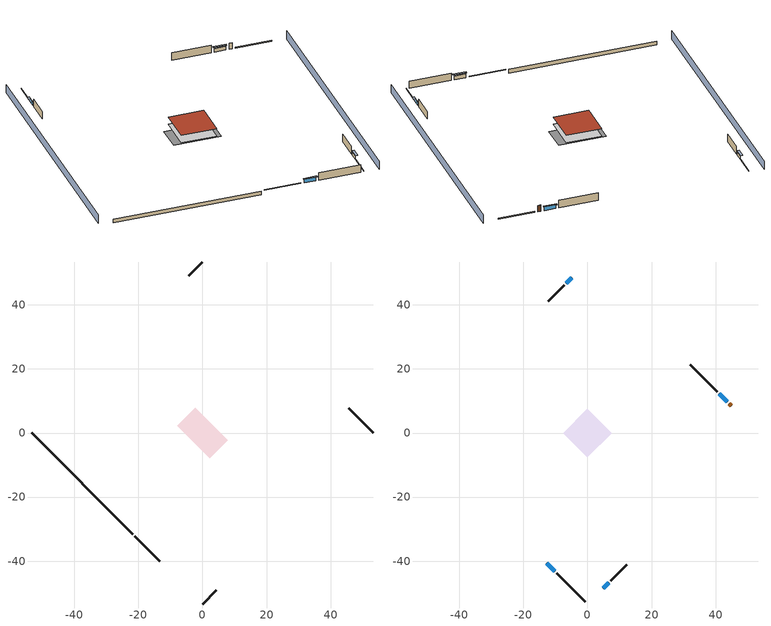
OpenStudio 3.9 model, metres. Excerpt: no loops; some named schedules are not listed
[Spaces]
crawlspace - vented 1
 floor foundation (Slab1 construction): -7.88,2.26 -2.26,7.88 7.88,-2.26 2.26,-7.88 z-0.91
 wall outside (RimJoist1 construction): -21.18,-32.19 -13.38,-39.99 z0.3:0.61
 wall outside (RimJoist2 construction): 0,53.37 -4.33,49.04 z0.3:0.61
 wall outside (RimJoist3 construction): 53.37,0 45.57,7.8 z0.3:0.61
 wall outside (RimJoist4 construction): 0,-53.37 4.33,-49.04 z0.3:0.61
 wall foundation (FoundationWall1 construction): -53.37,0 -21.84,-31.53 z-0.91:0.3
conditioned space 1
 floor to crawlspace - vented 1 (Floor1 construction): -7.55,0 0,7.55 7.55,0 0,-7.55 z0.3
 wall outside (Wall1 construction): -9.57,-43.8 -0.66,-52.71 z0.3:2.74
 wall outside (Wall2 construction): -7.29,46.09 -12.24,41.13 z0.3:2.74
 wall outside (Wall3 construction): 40.46,12.91 32.08,21.29 z0.3:2.74
 wall outside (Wall4 construction): 7.29,-46.09 12.24,-41.13 z0.3:2.74
 wall outside (AdiabaticWallConstruction): -12.72,-40.65 -10.23,-43.14 / 43.61,9.76 41.12,12.25 z0.3:1.49; -4.99,48.38 -6.63,46.74 / 4.99,-48.38 6.63,-46.74 z0.3:1.31
 wall outside (AdiabaticWallConstruction 1): 44.91,8.46 44.27,9.11 z0.3:2.34
 window (WindowConstruction): -12.72,-40.65 -10.23,-43.14 z0.3:1.49
 window (WindowConstruction 1): -4.99,48.38 -6.63,46.74 z0.3:1.31
 window (WindowConstruction 2): 43.61,9.76 41.12,12.25 z0.3:1.49
 window (WindowConstruction 3): 4.99,-48.38 6.63,-46.74 z0.3:1.31
 door (Door): 44.91,8.46 44.27,9.11 z0.3:2.34
 roof outside (Roof1 construction): 0,7.55 -7.55,0 0,-7.55 7.55,0 z2.74
shading: 3.23,-56.6 56.6,-3.23 / -3.23,56.6 -56.6,3.23 z0:2.74; -10.02,-43.36 -12.94,-40.43 -13.37,-40.86 -10.45,-43.79 z1.8; -6.84,46.53 -4.77,48.6 -5.2,49.03 -7.27,46.96 z1.62; 40.9,12.47 43.82,9.55 44.26,9.98 41.33,12.9 z1.8; 6.84,-46.53 4.77,-48.6 5.2,-49.03 7.27,-46.96 z1.62
[Site]
Portland Intl Arpt_OR: Latitude {deg}=45.59; Longitude {deg}=-122.6; Time Zone {hr}=-8; Elevation {m}=33; Terrain=Suburbs; Keep Site Location Information=Yes
[Site:GroundTemperature:Shallow]
10.2558, 8.96328, 8.85977, 9.47314, 11.9355, 14.3863, 16.5111, 17.8571, 17.9714, 16.8767, 14.8061, 12.4304
[Site:WaterMainsTemperature]
Calculation Method=Schedule; Temperature Schedule=mains temperature schedule
[Building]
Building 1
[Material] Roughness=Rough
Name | Thickness {m} | Conductivity {W/m-K} | Density {kg/m3} | Specific Heat {J/kg-K} | Thermal Absorptance | Solar Absorptance | Visible Absorptance
slate or tile shingles | 0.01905 | 0.840978 | 1899.972 | 799.717 | 0.9 | 0.75 | 0.75
roof rigid ins | 0.103632 | 0.029427 | 32.04 | 1214.23 | 0.9 | 0.7 | 0.7
osb sheathing 0.75 in. | 0.01905 | 0.115458 | 512.64 | 1214.23 | 0.9 | 0.7 | 0.7
roof stud and cavity | 0.2032 | 0.0470591 | 78.34581 | 1123.46 | 0.9 | 0.7 | 0.7
gypsum board | 0.0127 | 0.160291 | 801 | 837.4 | 0.9 | 0.6 | 0.6
wood siding | 0.0254 | 0.102417 | 544.68 | 1172.36 | 0.9 | 0.85 | 0.85
osb sheathing 0.5 in. | 0.0127 | 0.115458 | 512.64 | 1214.23 | 0.9 | 0.7 | 0.7
wall stud and cavity | 0.1397 | 0.550994 | 139.0536 | 1170.24 | 0.9 | 0.7 | 0.7
rim joist stud and cavity | 0.0508 | 0.178688 | 50.32683 | 1063.81 | 0.9 | 0.6 | 0.6
floor stud and cavity | 0.1397 | 0.923637 | 92.3553 | 1139.71 | 0.9 | 0.7 | 0.7
floor covering | 0.0127 | 0.0433444 | 54.468 | 1339.84 | 0.9 | 0.6 | 0.6
concrete 8.0 in. | 0.2032 | 1.803125 | 2242.8 | 837.4 | 0.9 | 0.7 | 0.7
soil 0.5 in. | 0.0127 | 1.3848 | 1842.3 | 418.7 | 0.9 | 0.7 | 0.7
wood siding 1; wood siding 2 | 0.0254 | 0.102417 | 544.68 | 1172.36
wall rigid ins | 0.512978 | 0.029427 | 32.04 | 1214.23 | 0.9 | 0.7 | 0.7
wall stud and cavity 1 | 0.0889 | 0.380278 | 52.3479 | 1209.89 | 0.9 | 0.7 | 0.7
door material | 0.04445 | 0.0612267 | 512.64 | 1214.23 | 0.9 | 0.7 | 0.7
wall stud and cavity 2 | 0.0889 | 0.391764 | 83.0341 | 1211.67 | 0.9 | 0.7 | 0.7
furniture material conditioned space 1 | 0.1524 | 0.115458 | 640.8 | 1214.23 | 0.9 | 0.6 | 0.6
[Construction]
Roof1 construction: slate or tile shingles, roof rigid ins, osb sheathing 0.75 in., roof stud and cavity, gypsum board
Wall1 construction; Wall2 construction; Wall3 construction; Wall4 construction: wood siding, osb sheathing 0.5 in., wall stud and cavity, gypsum board
RimJoist1 construction; RimJoist2 construction; RimJoist3 construction; RimJoist4 construction: wood siding, rim joist stud and cavity
Floor1 construction: floor stud and cavity, osb sheathing 0.75 in., floor covering
FoundationWall1 construction: concrete 8.0 in.
Slab1 construction: soil 0.5 in.
WindowConstruction; WindowConstruction 1; WindowConstruction 2; WindowConstruction 3: WindowMaterial
AdiabaticWallConstruction: wood siding 1, wall rigid ins, wall stud and cavity 1, gypsum board
Door: door material
AdiabaticWallConstruction 1: wood siding 2, wall rigid ins, wall stud and cavity 1, gypsum board
PartitionWallConstruction: gypsum board, wall stud and cavity 2, gypsum board
furniture construction conditioned space 1: furniture material conditioned space 1
[WindowMaterial:SimpleGlazingSystem]
WindowMaterial: U-Factor {W/m2-K}=4.76952; Solar Heat Gain Coefficient=0.63
[ThermalZone] Multiplier=1; Use Ideal Air Loads=No
Name | Volume {m3} | Thermostat
conditioned space | 278.185 | conditioned space temperature setpoint
crawlspace - vented | 139.092
[Sizing:Zone]
crawlspace - vented: Zone Cooling Design Supply Air Temperature Input Method=SupplyAirTemperature; Zone Cooling Design Supply Air Temperature {C}=14; Zone Cooling Design Supply Air Temperature Difference {deltaC}=11.11; Zone Heating Design Supply Air Temperature Input Method=SupplyAirTemperature; Zone Heating Design Supply Air Temperature {C}=40; Zone Heating Design Supply Air Temperature Difference {deltaC}=11.11; Zone Cooling Design Supply Air Humidity Ratio {kg-H2O/kg-air}=0.0085; Zone Heating Design Supply Air Humidity Ratio {kg-H2O/kg-air}=0.008; Cooling Design Air Flow Method=DesignDay; Heating Design Air Flow Method=DesignDay; Account for Dedicated Outdoor Air System=No; Dedicated Outdoor Air System Control Strategy=NeutralSupplyAir; Dedicated Outdoor Air Low Setpoint Temperature for Design {C}=autosize; Dedicated Outdoor Air High Setpoint Temperature for Design {C}=autosize; Zone Load Sizing Method=Sensible Load Only No Latent Load; Zone Latent Cooling Design Supply Air Humidity Ratio Input Method=HumidityRatioDifference; Zone Cooling Design Supply Air Humidity Ratio Difference {kgWater/kgDryAir}=0.005; Zone Latent Heating Design Supply Air Humidity Ratio Input Method=HumidityRatioDifference; Zone Humidification Design Supply Air Humidity Ratio Difference {kgWater/kgDryAir}=0.005; Sizing Option=Coincident
[Space]
Name | Thermal Zone | Volume {m3}
conditioned space 1 | conditioned space | 278.185
crawlspace - vented 1 | crawlspace - vented | 139.092
[ThermostatSetpoint:DualSetpoint]
conditioned space temperature setpoint: Heating Setpoint Temperature Schedule=heating setpoint; Cooling Setpoint Temperature Schedule=cooling setpoint; Temperature Difference Between Cutout And Setpoint {deltaC}=0
[Foundation:Kiva]
Foundation Kiva 1: Initial Indoor Air Temperature {C}=8.24991; Wall Height Above Grade {m}=0.3048; Wall Depth Below Slab {m}=0.2032
[Foundation:Kiva:Settings]
Soil Conductivity {W/m-K}=1.3848; Soil Density {kg/m3}=1842.3; Soil Specific Heat {J/kg-K}=418.7; Ground Solar Absorptivity=0.9; Ground Thermal Absorptivity=0.9; Ground Surface Roughness {m}=0.03; Far-Field Width {m}=40; Deep-Ground Boundary Condition=ZeroFlux; Deep-Ground Depth {m}=40; Minimum Cell Dimension {m}=0.2; Maximum Cell Growth Coefficient=3; Simulation Timestep=Timestep
[SurfaceProperty:ExposedFoundationPerimeter]
Slab1: Exposed Perimeter Calculation Method=TotalExposedPerimeter; Total Exposed Perimeter {m}=44.59224
[SurfaceProperty:IncidentSolarMultiplier] Incident Solar Multiplier=1; Incident Solar Multiplier Schedule=trans schedule winter=0.85 summer=0.7
Window1; Window2; Window3; Window4
[InternalMass:Definition] Design Level Calculation Method=SurfaceArea
Name | Construction | Surface Area {m2}
partition wall mass | PartitionWallConstruction | 114.085
furniture mass conditioned space 1 | furniture construction conditioned space 1 | 45.63397
[InternalMass] Space or SpaceType=conditioned space 1; Multiplier=1
Name | Internal Mass Definition
partition wall mass | partition wall mass
furniture mass conditioned space 1 | furniture mass conditioned space 1
[EnergyManagementSystem:Sensor]
Name | Output Variable or Output Meter Index Key | Output Variable or Output Meter
water_heater_T_set | water heater setpoint | Schedule Value
out_pb_s |  | Site Outdoor Air Barometric Pressure
out_wt_s |  | Site Outdoor Air Humidity Ratio
site_vw_s |  | Site Wind Speed
cool_season | cooling season schedule | Schedule Value
natural_vent_s | natural vent schedule | Schedule Value
htg_sp_s; htg_sp_s_1 | heating setpoint | Schedule Value
clg_sp_s; clg_sp_s_1 | cooling setpoint | Schedule Value
mech_vent_range_fan_0_sch_s | mech vent range fan 0 schedule | Schedule Value
mech_vent_bath_fan_0_sch_s | mech vent bath fan 0 schedule | Schedule Value
clothes_dryer_exhaust_0_sch_s | clothes_dryer | Schedule Value
htg_load_cond |  | Heating:EnergyTransfer:Zone:CONDITIONED SPACE
clg_load_cond |  | Cooling:EnergyTransfer:Zone:CONDITIONED SPACE
s_conv | Floor1 | Surface Inside Face Convection Heat Gain Energy
s_ig | Floor1 | Surface Inside Face Internal Gains Radiation Heat Gain Energy
s_sol | Floor1 | Surface Inside Face Solar Radiation Heat Gain Energy
s_lgt | Floor1 | Surface Inside Face Lights Radiation Heat Gain Energy
s_surf | Floor1 | Surface Inside Face Net Surface Thermal Radiation Heat Gain Energy
s_conv_1 | Roof1 | Surface Inside Face Convection Heat Gain Energy
s_ig_1 | Roof1 | Surface Inside Face Internal Gains Radiation Heat Gain Energy
s_sol_1 | Roof1 | Surface Inside Face Solar Radiation Heat Gain Energy
s_lgt_1 | Roof1 | Surface Inside Face Lights Radiation Heat Gain Energy
s_surf_1 | Roof1 | Surface Inside Face Net Surface Thermal Radiation Heat Gain Energy
ss_sol | Door1 | Surface Inside Face Solar Radiation Heat Gain Energy
ss_lgt | Door1 | Surface Inside Face Lights Radiation Heat Gain Energy
ss_conv | Door1 | Surface Inside Face Convection Heat Gain Energy
ss_ig | Door1 | Surface Inside Face Internal Gains Radiation Heat Gain Energy
ss_surf | Door1 | Surface Inside Face Net Surface Thermal Radiation Heat Gain Energy
ss_conv_1 | Window1 | Surface Inside Face Convection Heat Gain Energy
ss_ig_1 | Window1 | Surface Inside Face Internal Gains Radiation Heat Gain Energy
ss_surf_1 | Window1 | Surface Inside Face Net Surface Thermal Radiation Heat Gain Energy
ss_trans_in | Window1 | Surface Window Transmitted Solar Radiation Rate
ss_back_out | Window1 | Surface Window Shortwave from Zone Back Out Window Heat Transfer Rate
ss_trans_out | Window1 | Surface Inside Face Initial Transmitted Diffuse Transmitted Out Window Solar Radiation Rate
ss_conv_2 | Window2 | Surface Inside Face Convection Heat Gain Energy
ss_ig_2 | Window2 | Surface Inside Face Internal Gains Radiation Heat Gain Energy
ss_surf_2 | Window2 | Surface Inside Face Net Surface Thermal Radiation Heat Gain Energy
ss_trans_in_1 | Window2 | Surface Window Transmitted Solar Radiation Rate
ss_back_out_1 | Window2 | Surface Window Shortwave from Zone Back Out Window Heat Transfer Rate
ss_trans_out_1 | Window2 | Surface Inside Face Initial Transmitted Diffuse Transmitted Out Window Solar Radiation Rate
ss_conv_3 | Window3 | Surface Inside Face Convection Heat Gain Energy
ss_ig_3 | Window3 | Surface Inside Face Internal Gains Radiation Heat Gain Energy
ss_surf_3 | Window3 | Surface Inside Face Net Surface Thermal Radiation Heat Gain Energy
ss_trans_in_2 | Window3 | Surface Window Transmitted Solar Radiation Rate
ss_back_out_2 | Window3 | Surface Window Shortwave from Zone Back Out Window Heat Transfer Rate
ss_trans_out_2 | Window3 | Surface Inside Face Initial Transmitted Diffuse Transmitted Out Window Solar Radiation Rate
ss_conv_4 | Window4 | Surface Inside Face Convection Heat Gain Energy
ss_ig_4 | Window4 | Surface Inside Face Internal Gains Radiation Heat Gain Energy
ss_surf_4 | Window4 | Surface Inside Face Net Surface Thermal Radiation Heat Gain Energy
ss_trans_in_3 | Window4 | Surface Window Transmitted Solar Radiation Rate
ss_back_out_3 | Window4 | Surface Window Shortwave from Zone Back Out Window Heat Transfer Rate
ss_trans_out_3 | Window4 | Surface Inside Face Initial Transmitted Diffuse Transmitted Out Window Solar Radiation Rate
s_conv_2 | Wall1 | Surface Inside Face Convection Heat Gain Energy
s_ig_2 | Wall1 | Surface Inside Face Internal Gains Radiation Heat Gain Energy
s_sol_2 | Wall1 | Surface Inside Face Solar Radiation Heat Gain Energy
s_lgt_2 | Wall1 | Surface Inside Face Lights Radiation Heat Gain Energy
s_surf_2 | Wall1 | Surface Inside Face Net Surface Thermal Radiation Heat Gain Energy
s_conv_3 | Wall2 | Surface Inside Face Convection Heat Gain Energy
s_ig_3 | Wall2 | Surface Inside Face Internal Gains Radiation Heat Gain Energy
s_sol_3 | Wall2 | Surface Inside Face Solar Radiation Heat Gain Energy
s_lgt_3 | Wall2 | Surface Inside Face Lights Radiation Heat Gain Energy
s_surf_3 | Wall2 | Surface Inside Face Net Surface Thermal Radiation Heat Gain Energy
s_conv_4 | Wall3 | Surface Inside Face Convection Heat Gain Energy
s_ig_4 | Wall3 | Surface Inside Face Internal Gains Radiation Heat Gain Energy
s_sol_4 | Wall3 | Surface Inside Face Solar Radiation Heat Gain Energy
s_lgt_4 | Wall3 | Surface Inside Face Lights Radiation Heat Gain Energy
s_surf_4 | Wall3 | Surface Inside Face Net Surface Thermal Radiation Heat Gain Energy
s_conv_5 | Wall4 | Surface Inside Face Convection Heat Gain Energy
s_ig_5 | Wall4 | Surface Inside Face Internal Gains Radiation Heat Gain Energy
s_sol_5 | Wall4 | Surface Inside Face Solar Radiation Heat Gain Energy
s_lgt_5 | Wall4 | Surface Inside Face Lights Radiation Heat Gain Energy
s_surf_5 | Wall4 | Surface Inside Face Net Surface Thermal Radiation Heat Gain Energy
im_conv | furniture mass conditioned space 1 | Surface Inside Face Convection Heat Gain Energy
im_ig | furniture mass conditioned space 1 | Surface Inside Face Internal Gains Radiation Heat Gain Energy
im_sol | furniture mass conditioned space 1 | Surface Inside Face Solar Radiation Heat Gain Energy
im_lgt | furniture mass conditioned space 1 | Surface Inside Face Lights Radiation Heat Gain Energy
im_surf | furniture mass conditioned space 1 | Surface Inside Face Net Surface Thermal Radiation Heat Gain Energy
im_conv_1 | partition wall mass | Surface Inside Face Convection Heat Gain Energy
im_ig_1 | partition wall mass | Surface Inside Face Internal Gains Radiation Heat Gain Energy
im_sol_1 | partition wall mass | Surface Inside Face Solar Radiation Heat Gain Energy
im_lgt_1 | partition wall mass | Surface Inside Face Lights Radiation Heat Gain Energy
im_surf_1 | partition wall mass | Surface Inside Face Net Surface Thermal Radiation Heat Gain Energy
airflow_gain | infil flow | Infiltration Sensible Heat Gain Energy
airflow_loss | infil flow | Infiltration Sensible Heat Loss Energy
airflow_gain_1 | natural vent flow | Infiltration Sensible Heat Gain Energy
airflow_loss_1 | natural vent flow | Infiltration Sensible Heat Loss Energy
airflow_gain_2 | whole house fan flow | Infiltration Sensible Heat Gain Energy
airflow_loss_2 | whole house fan flow | Infiltration Sensible Heat Loss Energy
mv_conv | mech vent bath fan 0 | Electric Equipment Convective Heating Energy
mv_rad | mech vent bath fan 0 | Electric Equipment Radiant Heating Energy
mv_conv_1 | mech vent house fan | Electric Equipment Convective Heating Energy
mv_rad_1 | mech vent house fan | Electric Equipment Radiant Heating Energy
mv_conv_2 | mech vent house fan cfis | Electric Equipment Convective Heating Energy
mv_rad_2 | mech vent house fan cfis | Electric Equipment Radiant Heating Energy
mv_conv_3 | mech vent range fan 0 | Electric Equipment Convective Heating Energy
mv_rad_3 | mech vent range fan 0 | Electric Equipment Radiant Heating Energy
mv_conv_4 | mech vent house fan latent load | Other Equipment Convective Heating Energy
mv_rad_4 | mech vent house fan latent load | Other Equipment Radiant Heating Energy
mv_conv_5 | mech vent house fan sensible load | Other Equipment Convective Heating Energy
mv_rad_5 | mech vent house fan sensible load | Other Equipment Radiant Heating Energy
ig_lgt_conv | interior lighting | Lights Convective Heating Energy
ig_lgt_rad | interior lighting | Lights Radiant Heating Energy
ig_lgt_vis | interior lighting | Lights Visible Radiation Heating Energy
ig_ee_conv | ceiling fan | Electric Equipment Convective Heating Energy
ig_ee_rad | ceiling fan | Electric Equipment Radiant Heating Energy
ig_ee_conv_1 | clothes dryer | Electric Equipment Convective Heating Energy
ig_ee_rad_1 | clothes dryer | Electric Equipment Radiant Heating Energy
ig_ee_conv_2 | clothes washer | Electric Equipment Convective Heating Energy
ig_ee_rad_2 | clothes washer | Electric Equipment Radiant Heating Energy
ig_ee_conv_3 | cooking range | Electric Equipment Convective Heating Energy
ig_ee_rad_3 | cooking range | Electric Equipment Radiant Heating Energy
ig_ee_conv_4 | dishwasher | Electric Equipment Convective Heating Energy
ig_ee_rad_4 | dishwasher | Electric Equipment Radiant Heating Energy
ig_ee_conv_5 | freezer | Electric Equipment Convective Heating Energy
ig_ee_rad_5 | freezer | Electric Equipment Radiant Heating Energy
ig_ee_conv_6 | fridge | Electric Equipment Convective Heating Energy
ig_ee_rad_6 | fridge | Electric Equipment Radiant Heating Energy
ig_ee_conv_7 | misc permanent spa heater | Electric Equipment Convective Heating Energy
ig_ee_rad_7 | misc permanent spa heater | Electric Equipment Radiant Heating Energy
ig_ee_conv_8 | misc permanent spa pump | Electric Equipment Convective Heating Energy
ig_ee_rad_8 | misc permanent spa pump | Electric Equipment Radiant Heating Energy
ig_ee_conv_9 | misc plug loads | Electric Equipment Convective Heating Energy
ig_ee_rad_9 | misc plug loads | Electric Equipment Radiant Heating Energy
ig_ee_conv_10 | misc tv | Electric Equipment Convective Heating Energy
ig_ee_rad_10 | misc tv | Electric Equipment Radiant Heating Energy
ig_ee_conv_11 | whole house fan | Electric Equipment Convective Heating Energy
ig_ee_rad_11 | whole house fan | Electric Equipment Radiant Heating Energy
ig_oe_conv | clothes dryer 1 | Other Equipment Convective Heating Energy
ig_oe_rad | clothes dryer 1 | Other Equipment Radiant Heating Energy
ig_oe_conv_1 | cooking range 1 | Other Equipment Convective Heating Energy
ig_oe_rad_1 | cooking range 1 | Other Equipment Radiant Heating Energy
ig_oe_conv_2 | general water use latent | Other Equipment Convective Heating Energy
ig_oe_rad_2 | general water use latent | Other Equipment Radiant Heating Energy
ig_oe_conv_3 | general water use sensible | Other Equipment Convective Heating Energy
ig_oe_rad_3 | general water use sensible | Other Equipment Radiant Heating Energy
ig_oe_conv_4 | water heater energy adjustment1 | Other Equipment Convective Heating Energy
ig_oe_rad_4 | water heater energy adjustment1 | Other Equipment Radiant Heating Energy
ig_oe_conv_5 | water heater lat | Other Equipment Convective Heating Energy
ig_oe_rad_5 | water heater lat | Other Equipment Radiant Heating Energy
ig_oe_conv_6 | water heater sens | Other Equipment Convective Heating Energy
ig_oe_rad_6 | water heater sens | Other Equipment Radiant Heating Energy
ig_ppl_conv | occupants | People Convective Heating Energy
ig_ppl_rad | occupants | People Radiant Heating Energy
[EnergyManagementSystem:Program]
room_ac_supply_fan_disaggregate_program: Set room_ac_supply_fan_clg = 0; If room_ac_clg_coil_s > 0; Set room_ac_supply_fan_clg = room_ac_supply_fan_s; EndIf
water_heater_InletAir: Set water_heater_Tamb_act = water_heater_amb_temp; Set water_heater_RHamb_act = 0; Set water_heater_RHamb_act = water_heater_RHamb_act + (water_heater_amb_rh / 100) / 1; Set water_heater_sens_act = (0 - water_heater_sens_cool - (water_heater_tl + water_heater_fan_pwr)) / 1; Set water_heater_lat_act = (0 - water_heater_lat_cool) / 1
water_heater_Control: Set water_heater_HPWHSchedOverride = water_heater_T_set; If (water_heater_amb_temp<5.56) || (water_heater_amb_temp>48.89); Set water_heater_UESchedOverride = water_heater_T_set; Set water_heater_LESchedOverride = water_heater_T_set; Else; Set water_heater_UESchedOverride = water_heater_T_set - 9.0; Set water_heater_LESchedOverride = 0; EndIf
water_heater_hpwh_EC_adj: If WarmupFlag == 0; Set dhw_e_cons = water_heater_tank_energy + water_heater_tank_on_cycle_parasitic + water_heater_tank_off_cycle_parasitic + water_heater_coil_energy + water_heater_fan_energy; Set water_heater_hpwh_ec_adj_act = 0.0 * dhw_e_cons / 1; EndIf
[ElectricEquipment:Definition] Design Level Calculation Method=EquipmentLevel
Name | Design Level {W} | Fraction Latent | Fraction Radiant | Fraction Lost
ceiling fan | 17.4252 | 0 | 0.558 | 0
clothes washer | 577.118 | 0.03 | 0.162 | 0.7
clothes dryer | 4385.07 | 0.015 | 0.081 | 0.85
dishwasher | 648.565 | 0.3 | 0.18 | 0.4
fridge | 46.9578 | 0 | 0.6 | 0
freezer | 194.914 | 0 | 0.6 | 0
cooking range | 1348.37 | 0.08 | 0.432 | 0.2
misc tv | 230.71 | 0 | 0.6 | 0
misc plug loads | 169.639 | 0.021 | 0.558 | 0.049
misc permanent spa heater | 384.421 | 0 | 0 | 1
misc permanent spa pump | 402.01 | 0 | 0 | 1
whole house fan; mech vent house fan | 0 | 0 | 0 | 1
mech vent house fan cfis | 0 | 0 | 0 | 0
mech vent range fan 0; mech vent bath fan 0 | 30 | 0 | 0 | 1
[ElectricEquipment] Space or SpaceType=conditioned space 1
Name | Electric Equipment Definition | Schedule
ceiling fan | ceiling fan | ceiling_fan
clothes washer | clothes washer | clothes_washer
clothes dryer | clothes dryer | clothes_dryer
dishwasher | dishwasher | dishwasher
fridge | fridge | fridge schedule
freezer | freezer | freezer schedule
cooking range | cooking range | cooking_range
misc tv | misc tv | plug_loads_tv
misc plug loads | misc plug loads | plug_loads_other
misc permanent spa heater | misc permanent spa heater | misc permanent spa heater schedule
misc permanent spa pump | misc permanent spa pump | misc permanent spa pump schedule
whole house fan | whole house fan | Always On Discrete
mech vent house fan | mech vent house fan | mech vent house fan schedule
mech vent house fan cfis | mech vent house fan cfis | mech vent house fan cfis schedule
mech vent range fan 0 | mech vent range fan 0 | mech vent range fan 0 schedule
mech vent bath fan 0 | mech vent bath fan 0 | mech vent bath fan 0 schedule
[OtherEquipment:Definition] Design Level Calculation Method=EquipmentLevel
Name | Design Level {W} | Fraction Latent | Fraction Radiant | Fraction Lost
water heater sens; mech vent house fan sensible load | 0 | 0 | 0 | 0
water heater lat; mech vent house fan latent load | 0 | 1 | 0 | 0
water heater energy adjustment1 | 0.01 | 0 | 0 | 1
clothes dryer 2 | 0 | 0.015 | 0.081 | 0.85
cooking range 2 | 0 | 0.08 | 0.432 | 0.2
general water use sensible | -61.6891 | 0 | 0.6 | 0
general water use latent | 62.594 | 1 | 0 | 0
[OtherEquipment] Space or SpaceType=conditioned space 1
Name | Other Equipment Definition | Schedule | Fuel Type
water heater sens | water heater sens | Always On Discrete
water heater lat | water heater lat | Always On Discrete
water heater energy adjustment1 | water heater energy adjustment1 | Always On Discrete | Electricity
clothes dryer 1 | clothes dryer 2 | clothes_dryer | Electricity
cooking range 1 | cooking range 2 | cooking_range | Electricity
general water use sensible | general water use sensible | general water use schedule
general water use latent | general water use latent | general water use schedule
mech vent house fan sensible load | mech vent house fan sensible load | Always On Discrete
mech vent house fan latent load | mech vent house fan latent load | Always On Discrete
[WaterUse:Equipment:Definition]
Name | Peak Flow Rate {m3/s}
clothes washer | 1.19832e-05
dishwasher | 4.92355e-06
[Lights:Definition]
interior lighting: Design Level Calculation Method=LightingLevel; Lighting Level {W}=204.887; Fraction Radiant=0.6; Fraction Visible=0.2; Return Air Fraction=0
[Lights]
interior lighting: Lights Definition=interior lighting; Space or SpaceType=conditioned space 1; Schedule=lighting_interior; Fraction Replaceable=1
[Exterior:Lights:Definition]
exterior lighting: Design Level {W}=6.19068
[Exterior:Lights]
exterior lighting: Exterior Lights Definition=exterior lighting; Schedule=exterior lighting schedule
[People:Definition]
occupants: Number of People Calculation Method=People; Number of People {people}=3; Fraction Radiant=0.314171; Sensible Heat Fraction=0.56303; Carbon Dioxide Generation Rate {m3/s-W}=0; Enable ASHRAE 55 Comfort Warnings=No; Mean Radiant Temperature Calculation Type=EnclosureAveraged
[People]
occupants: People Definition=occupants; Space or SpaceType=conditioned space 1; Number of People Schedule=occupants; Activity Level Schedule=occupants activity schedule; Multiplier=1
[SpaceInfiltration:DesignFlowRate] Schedule=Always On Discrete
Name | Space or SpaceType | Design Flow Rate Calculation Method | Design Flow Rate {m3/s} | Air Changes per Hour {1/hr} | Constant Term Coefficient | Temperature Term Coefficient | Velocity Term Coefficient | Velocity Squared Term Coefficient
natural vent flow; whole house fan flow; infil flow | conditioned space 1 | Flow/Space | 0
infil crawlspace - vented 1 | crawlspace - vented 1 | AirChanges/Hour |  | 2.6013 | 1 | 0 | 0 | 0
